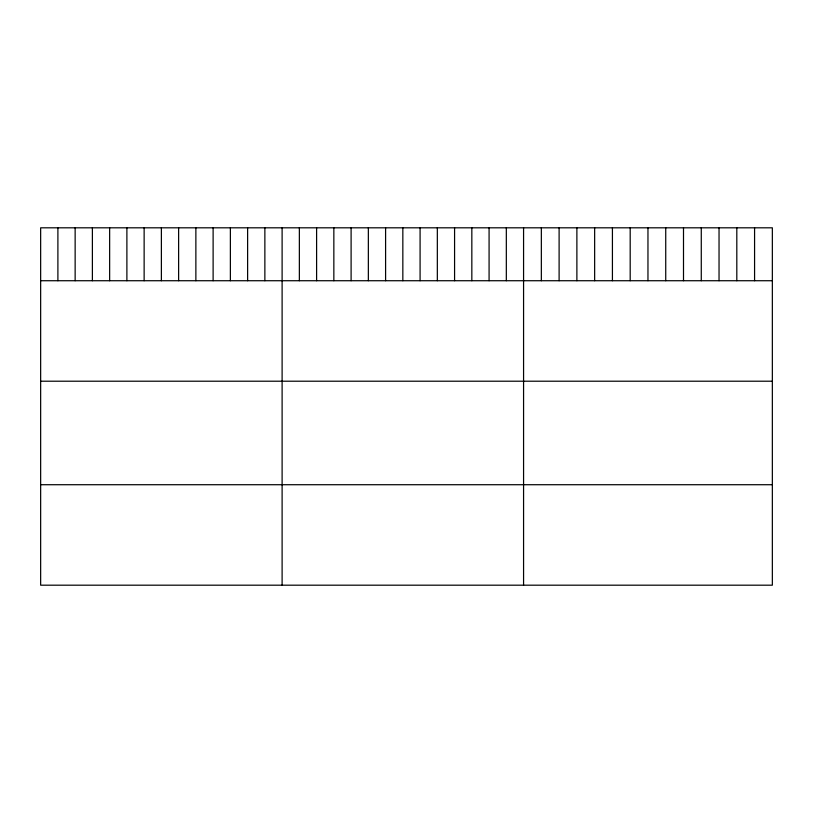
<?xml version="1.0" encoding="UTF-8"?>
<svg xmlns="http://www.w3.org/2000/svg" width="813" height="813" viewBox="0 0 813 813"><rect width="100%" height="100%" fill="white"/><g stroke="black" fill="none" stroke-linecap="round" stroke-linejoin="round"><path stroke-width="1.22" d="M772.35 280.729L772.35 585.187L40.65 585.187L40.65 227.813L772.35 227.813L772.35 280.729L40.65 280.729M40.65 381.206L772.35 381.206M40.65 484.721L772.35 484.721M754.576 227.813L754.576 280.729M736.812 227.813L736.812 280.729M719.038 227.813L719.038 280.729M701.273 227.813L701.273 280.729M683.499 227.813L683.499 280.729M665.735 227.813L665.735 280.729M647.961 227.813L647.961 280.729M630.187 227.813L630.187 280.729M612.423 227.813L612.423 280.729M594.649 227.813L594.649 280.729M576.884 227.813L576.884 280.729M559.11 227.813L559.11 280.729M541.346 227.813L541.346 280.729M523.572 227.813L523.572 585.187M506.326 227.813L506.326 280.729M489.08 227.813L489.08 280.729M471.835 227.813L471.835 280.729M454.579 227.813L454.579 280.729M437.333 227.813L437.333 280.729M420.087 227.813L420.087 280.729M402.841 227.813L402.841 280.729M385.596 227.813L385.596 280.729M368.35 227.813L368.35 280.729M351.104 227.813L351.104 280.729M333.848 227.813L333.848 280.729M316.603 227.813L316.603 280.729M299.357 227.813L299.357 280.729M282.111 227.813L282.111 585.187M264.865 227.813L264.865 280.729M247.619 227.813L247.619 280.729M230.374 227.813L230.374 280.729M213.118 227.813L213.118 280.729M195.872 227.813L195.872 280.729M178.626 227.813L178.626 280.729M161.381 227.813L161.381 280.729M144.135 227.813L144.135 280.729M126.889 227.813L126.889 280.729M109.643 227.813L109.643 280.729M92.387 227.813L92.387 280.729M75.142 227.813L75.142 280.729M57.896 227.813L57.896 280.729"/></g></svg>
